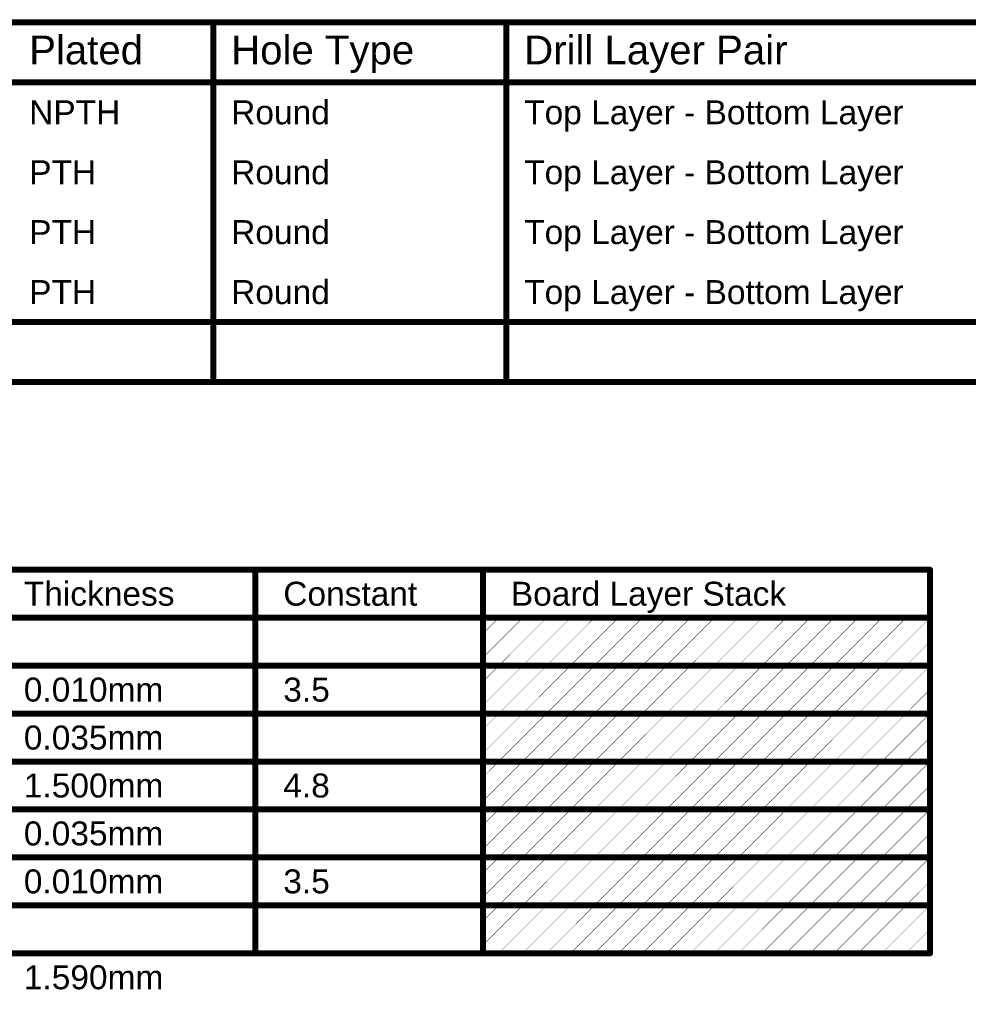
# Model space of a CAD drawing. Header units: inches. Extents: x -1 to 214, y -2 to 213.
# Drawn here: x 5.943 to 8.321, y -1.118 to 1.31 of the extents above; entities that cross this region are included whole.
import ezdxf

# ---------------------------------------------------------------- set-up
doc = ezdxf.new("R2010")
doc.units = ezdxf.units.IN
doc.header["$MEASUREMENT"] = 0
doc.layers.add('Drill Drawing', color=1, linetype='Continuous')
doc.layers.add('Fabrication', color=76, linetype='Continuous')
doc.styles.add('Arial', font='', dxfattribs={"height": 0.2})
doc.styles.get('Arial').set_extended_font_data('Arial')

msp = doc.modelspace()

# ---------------------------------------------------------------- linework, layer by layer
at = {"layer": 'Drill Drawing'}
for points in [[(3.6925, 1.3025, 0.015, 0.015, 0), (10.6926, 1.3025, 0.015, 0.015, 0)], [(6.4288, 0.4025, 0.015, 0.015, 0), (6.4288, 1.3025, 0.015, 0.015, 0)], [(7.1626, 0.4025, 0.015, 0.015, 0), (7.1626, 1.3025, 0.015, 0.015, 0)], [(3.6925, 1.1525, 0.015, 0.015, 0), (10.6926, 1.1525, 0.015, 0.015, 0)], [(3.6925, 0.5525, 0.015, 0.015, 0), (10.6926, 0.5525, 0.015, 0.015, 0)], [(3.6925, 0.4025, 0.015, 0.015, 0), (10.6926, 0.4025, 0.015, 0.015, 0)]]:
    msp.add_lwpolyline(points, format="xyseb", dxfattribs=at)
for points in [[(6.425, 1.3025, 0.0075, 0.0075, 1), (6.4325, 1.3025, 0.0075, 0.0075, 1)], [(7.1588, 1.3025, 0.0075, 0.0075, 1), (7.1663, 1.3025, 0.0075, 0.0075, 1)], [(6.425, 0.4025, 0.0075, 0.0075, 1), (6.4325, 0.4025, 0.0075, 0.0075, 1)], [(7.1588, 0.4025, 0.0075, 0.0075, 1), (7.1663, 0.4025, 0.0075, 0.0075, 1)]]:
    msp.add_lwpolyline(points, format="xyseb", close=True, dxfattribs=at)
at = {"layer": 'Fabrication'}
for points in [[(3.6851, -0.0675, 0.015, 0.015, 0), (8.2239, -0.0675, 0.015, 0.015, 0)], [(6.5343, -1.0275, 0.015, 0.015, 0), (6.5343, -0.0675, 0.015, 0.015, 0)], [(7.1042, -1.0275, 0.015, 0.015, 0), (7.1042, -0.0675, 0.015, 0.015, 0)], [(8.2239, -1.0275, 0.015, 0.015, 0), (8.2239, -0.0675, 0.015, 0.015, 0)], [(3.6851, -0.1875, 0.015, 0.015, 0), (8.2239, -0.1875, 0.015, 0.015, 0)], [(7.1042, -0.2272, 0.001, 0.001, 0), (7.1439, -0.1875, 0.001, 0.001, 0)], [(7.1042, -0.2872, 0.001, 0.001, 0), (7.2039, -0.1875, 0.001, 0.001, 0)], [(7.1439, -0.3075, 0.001, 0.001, 0), (7.2639, -0.1875, 0.001, 0.001, 0)], [(7.2039, -0.3075, 0.001, 0.001, 0), (7.3239, -0.1875, 0.001, 0.001, 0)], [(7.2639, -0.3075, 0.001, 0.001, 0), (7.3839, -0.1875, 0.001, 0.001, 0)], [(7.3239, -0.3075, 0.001, 0.001, 0), (7.4439, -0.1875, 0.001, 0.001, 0)], [(7.3839, -0.3075, 0.001, 0.001, 0), (7.5039, -0.1875, 0.001, 0.001, 0)], [(7.4439, -0.3075, 0.001, 0.001, 0), (7.5639, -0.1875, 0.001, 0.001, 0)], [(7.5039, -0.3075, 0.001, 0.001, 0), (7.6239, -0.1875, 0.001, 0.001, 0)], [(7.5639, -0.3075, 0.001, 0.001, 0), (7.6839, -0.1875, 0.001, 0.001, 0)], [(7.6239, -0.3075, 0.001, 0.001, 0), (7.7439, -0.1875, 0.001, 0.001, 0)], [(7.6839, -0.3075, 0.001, 0.001, 0), (7.8039, -0.1875, 0.001, 0.001, 0)], [(7.7439, -0.3075, 0.001, 0.001, 0), (7.8639, -0.1875, 0.001, 0.001, 0)], [(7.8039, -0.3075, 0.001, 0.001, 0), (7.9239, -0.1875, 0.001, 0.001, 0)], [(7.8639, -0.3075, 0.001, 0.001, 0), (7.9839, -0.1875, 0.001, 0.001, 0)], [(7.9239, -0.3075, 0.001, 0.001, 0), (8.0439, -0.1875, 0.001, 0.001, 0)], [(7.9839, -0.3075, 0.001, 0.001, 0), (8.1039, -0.1875, 0.001, 0.001, 0)], [(8.0439, -0.3075, 0.001, 0.001, 0), (8.1639, -0.1875, 0.001, 0.001, 0)], [(8.1039, -0.3075, 0.001, 0.001, 0), (8.2239, -0.1875, 0.001, 0.001, 0)], [(8.1639, -0.3075, 0.001, 0.001, 0), (8.2239, -0.2475, 0.001, 0.001, 0)], [(5.8845, -0.3075, 0.015, 0.015, 0), (6.5343, -0.3075, 0.015, 0.015, 0)], [(6.5343, -0.3075, 0.015, 0.015, 0), (7.1042, -0.3075, 0.015, 0.015, 0)], [(7.1042, -0.3075, 0.015, 0.015, 0), (8.2239, -0.3075, 0.015, 0.015, 0)], [(7.1042, -0.3472, 0.001, 0.001, 0), (7.1439, -0.3075, 0.001, 0.001, 0)], [(7.1042, -0.4072, 0.001, 0.001, 0), (7.2039, -0.3075, 0.001, 0.001, 0)], [(7.1439, -0.4275, 0.001, 0.001, 0), (7.2639, -0.3075, 0.001, 0.001, 0)], [(7.2039, -0.4275, 0.001, 0.001, 0), (7.3239, -0.3075, 0.001, 0.001, 0)], [(7.2639, -0.4275, 0.001, 0.001, 0), (7.3839, -0.3075, 0.001, 0.001, 0)], [(7.3239, -0.4275, 0.001, 0.001, 0), (7.4439, -0.3075, 0.001, 0.001, 0)], [(7.3839, -0.4275, 0.001, 0.001, 0), (7.5039, -0.3075, 0.001, 0.001, 0)], [(7.4439, -0.4275, 0.001, 0.001, 0), (7.5639, -0.3075, 0.001, 0.001, 0)], [(7.5039, -0.4275, 0.001, 0.001, 0), (7.6239, -0.3075, 0.001, 0.001, 0)], [(7.5639, -0.4275, 0.001, 0.001, 0), (7.6839, -0.3075, 0.001, 0.001, 0)], [(7.6239, -0.4275, 0.001, 0.001, 0), (7.7439, -0.3075, 0.001, 0.001, 0)], [(7.6839, -0.4275, 0.001, 0.001, 0), (7.8039, -0.3075, 0.001, 0.001, 0)], [(7.7439, -0.4275, 0.001, 0.001, 0), (7.8639, -0.3075, 0.001, 0.001, 0)], [(7.8039, -0.4275, 0.001, 0.001, 0), (7.9239, -0.3075, 0.001, 0.001, 0)], [(7.8639, -0.4275, 0.001, 0.001, 0), (7.9839, -0.3075, 0.001, 0.001, 0)], [(7.9239, -0.4275, 0.001, 0.001, 0), (8.0439, -0.3075, 0.001, 0.001, 0)], [(7.9839, -0.4275, 0.001, 0.001, 0), (8.1039, -0.3075, 0.001, 0.001, 0)], [(8.0439, -0.4275, 0.001, 0.001, 0), (8.1639, -0.3075, 0.001, 0.001, 0)], [(8.1039, -0.4275, 0.001, 0.001, 0), (8.2239, -0.3075, 0.001, 0.001, 0)], [(8.1639, -0.4275, 0.001, 0.001, 0), (8.2239, -0.3675, 0.001, 0.001, 0)], [(5.8845, -0.4275, 0.015, 0.015, 0), (6.5343, -0.4275, 0.015, 0.015, 0)], [(6.5343, -0.4275, 0.015, 0.015, 0), (7.1042, -0.4275, 0.015, 0.015, 0)], [(7.1042, -0.4275, 0.015, 0.015, 0), (8.2239, -0.4275, 0.015, 0.015, 0)], [(7.1042, -0.4672, 0.001, 0.001, 0), (7.1439, -0.4275, 0.001, 0.001, 0)], [(7.1042, -0.5272, 0.001, 0.001, 0), (7.2039, -0.4275, 0.001, 0.001, 0)], [(7.1439, -0.5475, 0.001, 0.001, 0), (7.2639, -0.4275, 0.001, 0.001, 0)], [(7.2039, -0.5475, 0.001, 0.001, 0), (7.3239, -0.4275, 0.001, 0.001, 0)], [(7.2639, -0.5475, 0.001, 0.001, 0), (7.3839, -0.4275, 0.001, 0.001, 0)], [(7.3239, -0.5475, 0.001, 0.001, 0), (7.4439, -0.4275, 0.001, 0.001, 0)], [(7.3839, -0.5475, 0.001, 0.001, 0), (7.5039, -0.4275, 0.001, 0.001, 0)], [(7.4439, -0.5475, 0.001, 0.001, 0), (7.5639, -0.4275, 0.001, 0.001, 0)], [(7.5039, -0.5475, 0.001, 0.001, 0), (7.6239, -0.4275, 0.001, 0.001, 0)], [(7.5639, -0.5475, 0.001, 0.001, 0), (7.6839, -0.4275, 0.001, 0.001, 0)], [(7.6239, -0.5475, 0.001, 0.001, 0), (7.7439, -0.4275, 0.001, 0.001, 0)], [(7.6839, -0.5475, 0.001, 0.001, 0), (7.8039, -0.4275, 0.001, 0.001, 0)], [(7.7439, -0.5475, 0.001, 0.001, 0), (7.8639, -0.4275, 0.001, 0.001, 0)], [(7.8039, -0.5475, 0.001, 0.001, 0), (7.9239, -0.4275, 0.001, 0.001, 0)], [(7.8639, -0.5475, 0.001, 0.001, 0), (7.9839, -0.4275, 0.001, 0.001, 0)], [(7.9239, -0.5475, 0.001, 0.001, 0), (8.0439, -0.4275, 0.001, 0.001, 0)], [(7.9839, -0.5475, 0.001, 0.001, 0), (8.1039, -0.4275, 0.001, 0.001, 0)], [(8.0439, -0.5475, 0.001, 0.001, 0), (8.1639, -0.4275, 0.001, 0.001, 0)], [(8.1039, -0.5475, 0.001, 0.001, 0), (8.2239, -0.4275, 0.001, 0.001, 0)], [(8.1639, -0.5475, 0.001, 0.001, 0), (8.2239, -0.4875, 0.001, 0.001, 0)], [(5.8845, -0.5475, 0.015, 0.015, 0), (6.5343, -0.5475, 0.015, 0.015, 0)], [(6.5343, -0.5475, 0.015, 0.015, 0), (7.1042, -0.5475, 0.015, 0.015, 0)], [(7.1042, -0.5475, 0.015, 0.015, 0), (8.2239, -0.5475, 0.015, 0.015, 0)], [(7.1042, -0.5872, 0.001, 0.001, 0), (7.1439, -0.5475, 0.001, 0.001, 0)], [(7.1042, -0.6472, 0.001, 0.001, 0), (7.2039, -0.5475, 0.001, 0.001, 0)], [(7.1439, -0.6675, 0.001, 0.001, 0), (7.2639, -0.5475, 0.001, 0.001, 0)], [(7.2039, -0.6675, 0.001, 0.001, 0), (7.3239, -0.5475, 0.001, 0.001, 0)], [(7.2639, -0.6675, 0.001, 0.001, 0), (7.3839, -0.5475, 0.001, 0.001, 0)], [(7.3239, -0.6675, 0.001, 0.001, 0), (7.4439, -0.5475, 0.001, 0.001, 0)], [(7.3839, -0.6675, 0.001, 0.001, 0), (7.5039, -0.5475, 0.001, 0.001, 0)], [(7.4439, -0.6675, 0.001, 0.001, 0), (7.5639, -0.5475, 0.001, 0.001, 0)], [(7.5039, -0.6675, 0.001, 0.001, 0), (7.6239, -0.5475, 0.001, 0.001, 0)], [(7.5639, -0.6675, 0.001, 0.001, 0), (7.6839, -0.5475, 0.001, 0.001, 0)], [(7.6239, -0.6675, 0.001, 0.001, 0), (7.7439, -0.5475, 0.001, 0.001, 0)], [(7.6839, -0.6675, 0.001, 0.001, 0), (7.8039, -0.5475, 0.001, 0.001, 0)], [(7.7439, -0.6675, 0.001, 0.001, 0), (7.8639, -0.5475, 0.001, 0.001, 0)], [(7.8039, -0.6675, 0.001, 0.001, 0), (7.9239, -0.5475, 0.001, 0.001, 0)], [(7.8639, -0.6675, 0.001, 0.001, 0), (7.9839, -0.5475, 0.001, 0.001, 0)], [(7.9239, -0.6675, 0.001, 0.001, 0), (8.0439, -0.5475, 0.001, 0.001, 0)], [(7.9839, -0.6675, 0.001, 0.001, 0), (8.1039, -0.5475, 0.001, 0.001, 0)], [(8.0439, -0.6675, 0.001, 0.001, 0), (8.1639, -0.5475, 0.001, 0.001, 0)], [(8.1039, -0.6675, 0.001, 0.001, 0), (8.2239, -0.5475, 0.001, 0.001, 0)], [(8.1639, -0.6675, 0.001, 0.001, 0), (8.2239, -0.6075, 0.001, 0.001, 0)], [(5.8845, -0.6675, 0.015, 0.015, 0), (6.5343, -0.6675, 0.015, 0.015, 0)], [(6.5343, -0.6675, 0.015, 0.015, 0), (7.1042, -0.6675, 0.015, 0.015, 0)], [(7.1042, -0.6675, 0.015, 0.015, 0), (8.2239, -0.6675, 0.015, 0.015, 0)], [(7.1042, -0.7072, 0.001, 0.001, 0), (7.1439, -0.6675, 0.001, 0.001, 0)], [(7.1042, -0.7672, 0.001, 0.001, 0), (7.2039, -0.6675, 0.001, 0.001, 0)], [(7.1439, -0.7875, 0.001, 0.001, 0), (7.2639, -0.6675, 0.001, 0.001, 0)], [(7.2039, -0.7875, 0.001, 0.001, 0), (7.3239, -0.6675, 0.001, 0.001, 0)], [(7.2639, -0.7875, 0.001, 0.001, 0), (7.3839, -0.6675, 0.001, 0.001, 0)], [(7.3239, -0.7875, 0.001, 0.001, 0), (7.4439, -0.6675, 0.001, 0.001, 0)], [(7.3839, -0.7875, 0.001, 0.001, 0), (7.5039, -0.6675, 0.001, 0.001, 0)], [(7.4439, -0.7875, 0.001, 0.001, 0), (7.5639, -0.6675, 0.001, 0.001, 0)], [(7.5039, -0.7875, 0.001, 0.001, 0), (7.6239, -0.6675, 0.001, 0.001, 0)], [(7.5639, -0.7875, 0.001, 0.001, 0), (7.6839, -0.6675, 0.001, 0.001, 0)], [(7.6239, -0.7875, 0.001, 0.001, 0), (7.7439, -0.6675, 0.001, 0.001, 0)], [(7.6839, -0.7875, 0.001, 0.001, 0), (7.8039, -0.6675, 0.001, 0.001, 0)], [(7.7439, -0.7875, 0.001, 0.001, 0), (7.8639, -0.6675, 0.001, 0.001, 0)], [(7.8039, -0.7875, 0.001, 0.001, 0), (7.9239, -0.6675, 0.001, 0.001, 0)], [(7.8639, -0.7875, 0.001, 0.001, 0), (7.9839, -0.6675, 0.001, 0.001, 0)], [(7.9239, -0.7875, 0.001, 0.001, 0), (8.0439, -0.6675, 0.001, 0.001, 0)], [(7.9839, -0.7875, 0.001, 0.001, 0), (8.1039, -0.6675, 0.001, 0.001, 0)], [(8.0439, -0.7875, 0.001, 0.001, 0), (8.1639, -0.6675, 0.001, 0.001, 0)], [(8.1039, -0.7875, 0.001, 0.001, 0), (8.2239, -0.6675, 0.001, 0.001, 0)], [(8.1639, -0.7875, 0.001, 0.001, 0), (8.2239, -0.7275, 0.001, 0.001, 0)], [(5.8845, -0.7875, 0.015, 0.015, 0), (6.5343, -0.7875, 0.015, 0.015, 0)], [(6.5343, -0.7875, 0.015, 0.015, 0), (7.1042, -0.7875, 0.015, 0.015, 0)], [(7.1042, -0.7875, 0.015, 0.015, 0), (8.2239, -0.7875, 0.015, 0.015, 0)], [(7.1042, -0.8272, 0.001, 0.001, 0), (7.1439, -0.7875, 0.001, 0.001, 0)], [(7.1042, -0.8872, 0.001, 0.001, 0), (7.2039, -0.7875, 0.001, 0.001, 0)], [(7.1439, -0.9075, 0.001, 0.001, 0), (7.2639, -0.7875, 0.001, 0.001, 0)], [(7.2039, -0.9075, 0.001, 0.001, 0), (7.3239, -0.7875, 0.001, 0.001, 0)], [(7.2639, -0.9075, 0.001, 0.001, 0), (7.3839, -0.7875, 0.001, 0.001, 0)], [(7.3239, -0.9075, 0.001, 0.001, 0), (7.4439, -0.7875, 0.001, 0.001, 0)], [(7.3839, -0.9075, 0.001, 0.001, 0), (7.5039, -0.7875, 0.001, 0.001, 0)], [(7.4439, -0.9075, 0.001, 0.001, 0), (7.5639, -0.7875, 0.001, 0.001, 0)], [(7.5039, -0.9075, 0.001, 0.001, 0), (7.6239, -0.7875, 0.001, 0.001, 0)], [(7.5639, -0.9075, 0.001, 0.001, 0), (7.6839, -0.7875, 0.001, 0.001, 0)], [(7.6239, -0.9075, 0.001, 0.001, 0), (7.7439, -0.7875, 0.001, 0.001, 0)], [(7.6839, -0.9075, 0.001, 0.001, 0), (7.8039, -0.7875, 0.001, 0.001, 0)], [(7.7439, -0.9075, 0.001, 0.001, 0), (7.8639, -0.7875, 0.001, 0.001, 0)], [(7.8039, -0.9075, 0.001, 0.001, 0), (7.9239, -0.7875, 0.001, 0.001, 0)], [(7.8639, -0.9075, 0.001, 0.001, 0), (7.9839, -0.7875, 0.001, 0.001, 0)], [(7.9239, -0.9075, 0.001, 0.001, 0), (8.0439, -0.7875, 0.001, 0.001, 0)], [(7.9839, -0.9075, 0.001, 0.001, 0), (8.1039, -0.7875, 0.001, 0.001, 0)], [(8.0439, -0.9075, 0.001, 0.001, 0), (8.1639, -0.7875, 0.001, 0.001, 0)], [(8.1039, -0.9075, 0.001, 0.001, 0), (8.2239, -0.7875, 0.001, 0.001, 0)], [(8.1639, -0.9075, 0.001, 0.001, 0), (8.2239, -0.8475, 0.001, 0.001, 0)], [(5.8845, -0.9075, 0.015, 0.015, 0), (6.5343, -0.9075, 0.015, 0.015, 0)], [(6.5343, -0.9075, 0.015, 0.015, 0), (7.1042, -0.9075, 0.015, 0.015, 0)], [(7.1042, -0.9075, 0.015, 0.015, 0), (8.2239, -0.9075, 0.015, 0.015, 0)], [(7.1042, -0.9472, 0.001, 0.001, 0), (7.1439, -0.9075, 0.001, 0.001, 0)], [(7.1042, -1.0072, 0.001, 0.001, 0), (7.2039, -0.9075, 0.001, 0.001, 0)], [(7.1439, -1.0275, 0.001, 0.001, 0), (7.2639, -0.9075, 0.001, 0.001, 0)], [(7.2039, -1.0275, 0.001, 0.001, 0), (7.3239, -0.9075, 0.001, 0.001, 0)], [(7.2639, -1.0275, 0.001, 0.001, 0), (7.3839, -0.9075, 0.001, 0.001, 0)], [(7.3239, -1.0275, 0.001, 0.001, 0), (7.4439, -0.9075, 0.001, 0.001, 0)], [(7.3839, -1.0275, 0.001, 0.001, 0), (7.5039, -0.9075, 0.001, 0.001, 0)], [(7.4439, -1.0275, 0.001, 0.001, 0), (7.5639, -0.9075, 0.001, 0.001, 0)], [(7.5039, -1.0275, 0.001, 0.001, 0), (7.6239, -0.9075, 0.001, 0.001, 0)], [(7.5639, -1.0275, 0.001, 0.001, 0), (7.6839, -0.9075, 0.001, 0.001, 0)], [(7.6239, -1.0275, 0.001, 0.001, 0), (7.7439, -0.9075, 0.001, 0.001, 0)], [(7.6839, -1.0275, 0.001, 0.001, 0), (7.8039, -0.9075, 0.001, 0.001, 0)], [(7.7439, -1.0275, 0.001, 0.001, 0), (7.8639, -0.9075, 0.001, 0.001, 0)], [(7.8039, -1.0275, 0.001, 0.001, 0), (7.9239, -0.9075, 0.001, 0.001, 0)], [(7.8639, -1.0275, 0.001, 0.001, 0), (7.9839, -0.9075, 0.001, 0.001, 0)], [(7.9239, -1.0275, 0.001, 0.001, 0), (8.0439, -0.9075, 0.001, 0.001, 0)], [(7.9839, -1.0275, 0.001, 0.001, 0), (8.1039, -0.9075, 0.001, 0.001, 0)], [(8.0439, -1.0275, 0.001, 0.001, 0), (8.1639, -0.9075, 0.001, 0.001, 0)], [(8.1039, -1.0275, 0.001, 0.001, 0), (8.2239, -0.9075, 0.001, 0.001, 0)], [(8.1639, -1.0275, 0.001, 0.001, 0), (8.2239, -0.9675, 0.001, 0.001, 0)], [(5.8845, -1.0275, 0.015, 0.015, 0), (6.5343, -1.0275, 0.015, 0.015, 0)], [(6.5343, -1.0275, 0.015, 0.015, 0), (7.1042, -1.0275, 0.015, 0.015, 0)], [(7.1042, -1.0275, 0.015, 0.015, 0), (8.2239, -1.0275, 0.015, 0.015, 0)]]:
    msp.add_lwpolyline(points, format="xyseb", dxfattribs=at)
for points in [[(6.5306, -0.0675, 0.0075, 0.0075, 1), (6.5381, -0.0675, 0.0075, 0.0075, 1)], [(7.1005, -0.0675, 0.0075, 0.0075, 1), (7.108, -0.0675, 0.0075, 0.0075, 1)], [(8.2201, -0.0675, 0.0075, 0.0075, 1), (8.2276, -0.0675, 0.0075, 0.0075, 1)], [(8.2201, -0.0675, 0.0075, 0.0075, 1), (8.2276, -0.0675, 0.0075, 0.0075, 1)], [(7.1436, -0.1875, 0.0005, 0.0005, 1), (7.1441, -0.1875, 0.0005, 0.0005, 1)], [(7.2036, -0.1875, 0.0005, 0.0005, 1), (7.2041, -0.1875, 0.0005, 0.0005, 1)], [(7.2636, -0.1875, 0.0005, 0.0005, 1), (7.2641, -0.1875, 0.0005, 0.0005, 1)], [(7.3236, -0.1875, 0.0005, 0.0005, 1), (7.3241, -0.1875, 0.0005, 0.0005, 1)], [(7.3836, -0.1875, 0.0005, 0.0005, 1), (7.3841, -0.1875, 0.0005, 0.0005, 1)], [(7.4436, -0.1875, 0.0005, 0.0005, 1), (7.4441, -0.1875, 0.0005, 0.0005, 1)], [(7.5036, -0.1875, 0.0005, 0.0005, 1), (7.5041, -0.1875, 0.0005, 0.0005, 1)], [(7.5636, -0.1875, 0.0005, 0.0005, 1), (7.5641, -0.1875, 0.0005, 0.0005, 1)], [(7.6236, -0.1875, 0.0005, 0.0005, 1), (7.6241, -0.1875, 0.0005, 0.0005, 1)], [(7.6836, -0.1875, 0.0005, 0.0005, 1), (7.6841, -0.1875, 0.0005, 0.0005, 1)], [(7.7436, -0.1875, 0.0005, 0.0005, 1), (7.7441, -0.1875, 0.0005, 0.0005, 1)], [(7.8036, -0.1875, 0.0005, 0.0005, 1), (7.8041, -0.1875, 0.0005, 0.0005, 1)], [(7.8636, -0.1875, 0.0005, 0.0005, 1), (7.8641, -0.1875, 0.0005, 0.0005, 1)], [(7.9236, -0.1875, 0.0005, 0.0005, 1), (7.9241, -0.1875, 0.0005, 0.0005, 1)], [(7.9836, -0.1875, 0.0005, 0.0005, 1), (7.9841, -0.1875, 0.0005, 0.0005, 1)], [(8.0436, -0.1875, 0.0005, 0.0005, 1), (8.0441, -0.1875, 0.0005, 0.0005, 1)], [(8.1036, -0.1875, 0.0005, 0.0005, 1), (8.1041, -0.1875, 0.0005, 0.0005, 1)], [(8.1636, -0.1875, 0.0005, 0.0005, 1), (8.1641, -0.1875, 0.0005, 0.0005, 1)], [(8.2201, -0.1875, 0.0075, 0.0075, 1), (8.2276, -0.1875, 0.0075, 0.0075, 1)], [(8.2236, -0.1875, 0.0005, 0.0005, 1), (8.2241, -0.1875, 0.0005, 0.0005, 1)], [(7.104, -0.2272, 0.0005, 0.0005, 1), (7.1045, -0.2272, 0.0005, 0.0005, 1)], [(8.2236, -0.2475, 0.0005, 0.0005, 1), (8.2241, -0.2475, 0.0005, 0.0005, 1)], [(7.104, -0.2872, 0.0005, 0.0005, 1), (7.1045, -0.2872, 0.0005, 0.0005, 1)], [(6.5306, -0.3075, 0.0075, 0.0075, 1), (6.5381, -0.3075, 0.0075, 0.0075, 1)], [(6.5306, -0.3075, 0.0075, 0.0075, 1), (6.5381, -0.3075, 0.0075, 0.0075, 1)], [(7.1005, -0.3075, 0.0075, 0.0075, 1), (7.108, -0.3075, 0.0075, 0.0075, 1)], [(7.1005, -0.3075, 0.0075, 0.0075, 1), (7.108, -0.3075, 0.0075, 0.0075, 1)], [(7.1436, -0.3075, 0.0005, 0.0005, 1), (7.1441, -0.3075, 0.0005, 0.0005, 1)], [(7.1436, -0.3075, 0.0005, 0.0005, 1), (7.1441, -0.3075, 0.0005, 0.0005, 1)], [(7.2036, -0.3075, 0.0005, 0.0005, 1), (7.2041, -0.3075, 0.0005, 0.0005, 1)], [(7.2036, -0.3075, 0.0005, 0.0005, 1), (7.2041, -0.3075, 0.0005, 0.0005, 1)], [(7.2636, -0.3075, 0.0005, 0.0005, 1), (7.2641, -0.3075, 0.0005, 0.0005, 1)], [(7.2636, -0.3075, 0.0005, 0.0005, 1), (7.2641, -0.3075, 0.0005, 0.0005, 1)], [(7.3236, -0.3075, 0.0005, 0.0005, 1), (7.3241, -0.3075, 0.0005, 0.0005, 1)], [(7.3236, -0.3075, 0.0005, 0.0005, 1), (7.3241, -0.3075, 0.0005, 0.0005, 1)], [(7.3836, -0.3075, 0.0005, 0.0005, 1), (7.3841, -0.3075, 0.0005, 0.0005, 1)], [(7.3836, -0.3075, 0.0005, 0.0005, 1), (7.3841, -0.3075, 0.0005, 0.0005, 1)], [(7.4436, -0.3075, 0.0005, 0.0005, 1), (7.4441, -0.3075, 0.0005, 0.0005, 1)], [(7.4436, -0.3075, 0.0005, 0.0005, 1), (7.4441, -0.3075, 0.0005, 0.0005, 1)], [(7.5036, -0.3075, 0.0005, 0.0005, 1), (7.5041, -0.3075, 0.0005, 0.0005, 1)], [(7.5036, -0.3075, 0.0005, 0.0005, 1), (7.5041, -0.3075, 0.0005, 0.0005, 1)], [(7.5636, -0.3075, 0.0005, 0.0005, 1), (7.5641, -0.3075, 0.0005, 0.0005, 1)], [(7.5636, -0.3075, 0.0005, 0.0005, 1), (7.5641, -0.3075, 0.0005, 0.0005, 1)], [(7.6236, -0.3075, 0.0005, 0.0005, 1), (7.6241, -0.3075, 0.0005, 0.0005, 1)], [(7.6236, -0.3075, 0.0005, 0.0005, 1), (7.6241, -0.3075, 0.0005, 0.0005, 1)], [(7.6836, -0.3075, 0.0005, 0.0005, 1), (7.6841, -0.3075, 0.0005, 0.0005, 1)], [(7.6836, -0.3075, 0.0005, 0.0005, 1), (7.6841, -0.3075, 0.0005, 0.0005, 1)], [(7.7436, -0.3075, 0.0005, 0.0005, 1), (7.7441, -0.3075, 0.0005, 0.0005, 1)], [(7.7436, -0.3075, 0.0005, 0.0005, 1), (7.7441, -0.3075, 0.0005, 0.0005, 1)], [(7.8036, -0.3075, 0.0005, 0.0005, 1), (7.8041, -0.3075, 0.0005, 0.0005, 1)], [(7.8036, -0.3075, 0.0005, 0.0005, 1), (7.8041, -0.3075, 0.0005, 0.0005, 1)], [(7.8636, -0.3075, 0.0005, 0.0005, 1), (7.8641, -0.3075, 0.0005, 0.0005, 1)], [(7.8636, -0.3075, 0.0005, 0.0005, 1), (7.8641, -0.3075, 0.0005, 0.0005, 1)], [(7.9236, -0.3075, 0.0005, 0.0005, 1), (7.9241, -0.3075, 0.0005, 0.0005, 1)], [(7.9236, -0.3075, 0.0005, 0.0005, 1), (7.9241, -0.3075, 0.0005, 0.0005, 1)], [(7.9836, -0.3075, 0.0005, 0.0005, 1), (7.9841, -0.3075, 0.0005, 0.0005, 1)], [(7.9836, -0.3075, 0.0005, 0.0005, 1), (7.9841, -0.3075, 0.0005, 0.0005, 1)], [(8.0436, -0.3075, 0.0005, 0.0005, 1), (8.0441, -0.3075, 0.0005, 0.0005, 1)], [(8.0436, -0.3075, 0.0005, 0.0005, 1), (8.0441, -0.3075, 0.0005, 0.0005, 1)], [(8.1036, -0.3075, 0.0005, 0.0005, 1), (8.1041, -0.3075, 0.0005, 0.0005, 1)], [(8.1036, -0.3075, 0.0005, 0.0005, 1), (8.1041, -0.3075, 0.0005, 0.0005, 1)], [(8.1636, -0.3075, 0.0005, 0.0005, 1), (8.1641, -0.3075, 0.0005, 0.0005, 1)], [(8.1636, -0.3075, 0.0005, 0.0005, 1), (8.1641, -0.3075, 0.0005, 0.0005, 1)], [(8.2201, -0.3075, 0.0075, 0.0075, 1), (8.2276, -0.3075, 0.0075, 0.0075, 1)], [(8.2236, -0.3075, 0.0005, 0.0005, 1), (8.2241, -0.3075, 0.0005, 0.0005, 1)], [(7.104, -0.3472, 0.0005, 0.0005, 1), (7.1045, -0.3472, 0.0005, 0.0005, 1)], [(8.2236, -0.3675, 0.0005, 0.0005, 1), (8.2241, -0.3675, 0.0005, 0.0005, 1)], [(7.104, -0.4072, 0.0005, 0.0005, 1), (7.1045, -0.4072, 0.0005, 0.0005, 1)], [(6.5306, -0.4275, 0.0075, 0.0075, 1), (6.5381, -0.4275, 0.0075, 0.0075, 1)], [(6.5306, -0.4275, 0.0075, 0.0075, 1), (6.5381, -0.4275, 0.0075, 0.0075, 1)], [(7.1005, -0.4275, 0.0075, 0.0075, 1), (7.108, -0.4275, 0.0075, 0.0075, 1)], [(7.1005, -0.4275, 0.0075, 0.0075, 1), (7.108, -0.4275, 0.0075, 0.0075, 1)], [(7.1436, -0.4275, 0.0005, 0.0005, 1), (7.1441, -0.4275, 0.0005, 0.0005, 1)], [(7.1436, -0.4275, 0.0005, 0.0005, 1), (7.1441, -0.4275, 0.0005, 0.0005, 1)], [(7.2036, -0.4275, 0.0005, 0.0005, 1), (7.2041, -0.4275, 0.0005, 0.0005, 1)], [(7.2036, -0.4275, 0.0005, 0.0005, 1), (7.2041, -0.4275, 0.0005, 0.0005, 1)], [(7.2636, -0.4275, 0.0005, 0.0005, 1), (7.2641, -0.4275, 0.0005, 0.0005, 1)], [(7.2636, -0.4275, 0.0005, 0.0005, 1), (7.2641, -0.4275, 0.0005, 0.0005, 1)], [(7.3236, -0.4275, 0.0005, 0.0005, 1), (7.3241, -0.4275, 0.0005, 0.0005, 1)], [(7.3236, -0.4275, 0.0005, 0.0005, 1), (7.3241, -0.4275, 0.0005, 0.0005, 1)], [(7.3836, -0.4275, 0.0005, 0.0005, 1), (7.3841, -0.4275, 0.0005, 0.0005, 1)], [(7.3836, -0.4275, 0.0005, 0.0005, 1), (7.3841, -0.4275, 0.0005, 0.0005, 1)], [(7.4436, -0.4275, 0.0005, 0.0005, 1), (7.4441, -0.4275, 0.0005, 0.0005, 1)], [(7.4436, -0.4275, 0.0005, 0.0005, 1), (7.4441, -0.4275, 0.0005, 0.0005, 1)], [(7.5036, -0.4275, 0.0005, 0.0005, 1), (7.5041, -0.4275, 0.0005, 0.0005, 1)], [(7.5036, -0.4275, 0.0005, 0.0005, 1), (7.5041, -0.4275, 0.0005, 0.0005, 1)], [(7.5636, -0.4275, 0.0005, 0.0005, 1), (7.5641, -0.4275, 0.0005, 0.0005, 1)], [(7.5636, -0.4275, 0.0005, 0.0005, 1), (7.5641, -0.4275, 0.0005, 0.0005, 1)], [(7.6236, -0.4275, 0.0005, 0.0005, 1), (7.6241, -0.4275, 0.0005, 0.0005, 1)], [(7.6236, -0.4275, 0.0005, 0.0005, 1), (7.6241, -0.4275, 0.0005, 0.0005, 1)], [(7.6836, -0.4275, 0.0005, 0.0005, 1), (7.6841, -0.4275, 0.0005, 0.0005, 1)], [(7.6836, -0.4275, 0.0005, 0.0005, 1), (7.6841, -0.4275, 0.0005, 0.0005, 1)], [(7.7436, -0.4275, 0.0005, 0.0005, 1), (7.7441, -0.4275, 0.0005, 0.0005, 1)], [(7.7436, -0.4275, 0.0005, 0.0005, 1), (7.7441, -0.4275, 0.0005, 0.0005, 1)], [(7.8036, -0.4275, 0.0005, 0.0005, 1), (7.8041, -0.4275, 0.0005, 0.0005, 1)], [(7.8036, -0.4275, 0.0005, 0.0005, 1), (7.8041, -0.4275, 0.0005, 0.0005, 1)], [(7.8636, -0.4275, 0.0005, 0.0005, 1), (7.8641, -0.4275, 0.0005, 0.0005, 1)], [(7.8636, -0.4275, 0.0005, 0.0005, 1), (7.8641, -0.4275, 0.0005, 0.0005, 1)], [(7.9236, -0.4275, 0.0005, 0.0005, 1), (7.9241, -0.4275, 0.0005, 0.0005, 1)], [(7.9236, -0.4275, 0.0005, 0.0005, 1), (7.9241, -0.4275, 0.0005, 0.0005, 1)], [(7.9836, -0.4275, 0.0005, 0.0005, 1), (7.9841, -0.4275, 0.0005, 0.0005, 1)], [(7.9836, -0.4275, 0.0005, 0.0005, 1), (7.9841, -0.4275, 0.0005, 0.0005, 1)], [(8.0436, -0.4275, 0.0005, 0.0005, 1), (8.0441, -0.4275, 0.0005, 0.0005, 1)], [(8.0436, -0.4275, 0.0005, 0.0005, 1), (8.0441, -0.4275, 0.0005, 0.0005, 1)], [(8.1036, -0.4275, 0.0005, 0.0005, 1), (8.1041, -0.4275, 0.0005, 0.0005, 1)], [(8.1036, -0.4275, 0.0005, 0.0005, 1), (8.1041, -0.4275, 0.0005, 0.0005, 1)], [(8.1636, -0.4275, 0.0005, 0.0005, 1), (8.1641, -0.4275, 0.0005, 0.0005, 1)], [(8.1636, -0.4275, 0.0005, 0.0005, 1), (8.1641, -0.4275, 0.0005, 0.0005, 1)], [(8.2201, -0.4275, 0.0075, 0.0075, 1), (8.2276, -0.4275, 0.0075, 0.0075, 1)], [(8.2236, -0.4275, 0.0005, 0.0005, 1), (8.2241, -0.4275, 0.0005, 0.0005, 1)], [(7.104, -0.4672, 0.0005, 0.0005, 1), (7.1045, -0.4672, 0.0005, 0.0005, 1)], [(8.2236, -0.4875, 0.0005, 0.0005, 1), (8.2241, -0.4875, 0.0005, 0.0005, 1)], [(7.104, -0.5272, 0.0005, 0.0005, 1), (7.1045, -0.5272, 0.0005, 0.0005, 1)], [(6.5306, -0.5475, 0.0075, 0.0075, 1), (6.5381, -0.5475, 0.0075, 0.0075, 1)], [(6.5306, -0.5475, 0.0075, 0.0075, 1), (6.5381, -0.5475, 0.0075, 0.0075, 1)], [(7.1005, -0.5475, 0.0075, 0.0075, 1), (7.108, -0.5475, 0.0075, 0.0075, 1)], [(7.1005, -0.5475, 0.0075, 0.0075, 1), (7.108, -0.5475, 0.0075, 0.0075, 1)], [(7.1436, -0.5475, 0.0005, 0.0005, 1), (7.1441, -0.5475, 0.0005, 0.0005, 1)], [(7.1436, -0.5475, 0.0005, 0.0005, 1), (7.1441, -0.5475, 0.0005, 0.0005, 1)], [(7.2036, -0.5475, 0.0005, 0.0005, 1), (7.2041, -0.5475, 0.0005, 0.0005, 1)], [(7.2036, -0.5475, 0.0005, 0.0005, 1), (7.2041, -0.5475, 0.0005, 0.0005, 1)], [(7.2636, -0.5475, 0.0005, 0.0005, 1), (7.2641, -0.5475, 0.0005, 0.0005, 1)], [(7.2636, -0.5475, 0.0005, 0.0005, 1), (7.2641, -0.5475, 0.0005, 0.0005, 1)], [(7.3236, -0.5475, 0.0005, 0.0005, 1), (7.3241, -0.5475, 0.0005, 0.0005, 1)], [(7.3236, -0.5475, 0.0005, 0.0005, 1), (7.3241, -0.5475, 0.0005, 0.0005, 1)], [(7.3836, -0.5475, 0.0005, 0.0005, 1), (7.3841, -0.5475, 0.0005, 0.0005, 1)], [(7.3836, -0.5475, 0.0005, 0.0005, 1), (7.3841, -0.5475, 0.0005, 0.0005, 1)], [(7.4436, -0.5475, 0.0005, 0.0005, 1), (7.4441, -0.5475, 0.0005, 0.0005, 1)], [(7.4436, -0.5475, 0.0005, 0.0005, 1), (7.4441, -0.5475, 0.0005, 0.0005, 1)], [(7.5036, -0.5475, 0.0005, 0.0005, 1), (7.5041, -0.5475, 0.0005, 0.0005, 1)], [(7.5036, -0.5475, 0.0005, 0.0005, 1), (7.5041, -0.5475, 0.0005, 0.0005, 1)], [(7.5636, -0.5475, 0.0005, 0.0005, 1), (7.5641, -0.5475, 0.0005, 0.0005, 1)], [(7.5636, -0.5475, 0.0005, 0.0005, 1), (7.5641, -0.5475, 0.0005, 0.0005, 1)], [(7.6236, -0.5475, 0.0005, 0.0005, 1), (7.6241, -0.5475, 0.0005, 0.0005, 1)], [(7.6236, -0.5475, 0.0005, 0.0005, 1), (7.6241, -0.5475, 0.0005, 0.0005, 1)], [(7.6836, -0.5475, 0.0005, 0.0005, 1), (7.6841, -0.5475, 0.0005, 0.0005, 1)], [(7.6836, -0.5475, 0.0005, 0.0005, 1), (7.6841, -0.5475, 0.0005, 0.0005, 1)], [(7.7436, -0.5475, 0.0005, 0.0005, 1), (7.7441, -0.5475, 0.0005, 0.0005, 1)], [(7.7436, -0.5475, 0.0005, 0.0005, 1), (7.7441, -0.5475, 0.0005, 0.0005, 1)], [(7.8036, -0.5475, 0.0005, 0.0005, 1), (7.8041, -0.5475, 0.0005, 0.0005, 1)], [(7.8036, -0.5475, 0.0005, 0.0005, 1), (7.8041, -0.5475, 0.0005, 0.0005, 1)], [(7.8636, -0.5475, 0.0005, 0.0005, 1), (7.8641, -0.5475, 0.0005, 0.0005, 1)], [(7.8636, -0.5475, 0.0005, 0.0005, 1), (7.8641, -0.5475, 0.0005, 0.0005, 1)], [(7.9236, -0.5475, 0.0005, 0.0005, 1), (7.9241, -0.5475, 0.0005, 0.0005, 1)], [(7.9236, -0.5475, 0.0005, 0.0005, 1), (7.9241, -0.5475, 0.0005, 0.0005, 1)], [(7.9836, -0.5475, 0.0005, 0.0005, 1), (7.9841, -0.5475, 0.0005, 0.0005, 1)], [(7.9836, -0.5475, 0.0005, 0.0005, 1), (7.9841, -0.5475, 0.0005, 0.0005, 1)], [(8.0436, -0.5475, 0.0005, 0.0005, 1), (8.0441, -0.5475, 0.0005, 0.0005, 1)], [(8.0436, -0.5475, 0.0005, 0.0005, 1), (8.0441, -0.5475, 0.0005, 0.0005, 1)], [(8.1036, -0.5475, 0.0005, 0.0005, 1), (8.1041, -0.5475, 0.0005, 0.0005, 1)], [(8.1036, -0.5475, 0.0005, 0.0005, 1), (8.1041, -0.5475, 0.0005, 0.0005, 1)], [(8.1636, -0.5475, 0.0005, 0.0005, 1), (8.1641, -0.5475, 0.0005, 0.0005, 1)], [(8.1636, -0.5475, 0.0005, 0.0005, 1), (8.1641, -0.5475, 0.0005, 0.0005, 1)], [(8.2201, -0.5475, 0.0075, 0.0075, 1), (8.2276, -0.5475, 0.0075, 0.0075, 1)], [(8.2236, -0.5475, 0.0005, 0.0005, 1), (8.2241, -0.5475, 0.0005, 0.0005, 1)], [(7.104, -0.5872, 0.0005, 0.0005, 1), (7.1045, -0.5872, 0.0005, 0.0005, 1)], [(8.2236, -0.6075, 0.0005, 0.0005, 1), (8.2241, -0.6075, 0.0005, 0.0005, 1)], [(7.104, -0.6472, 0.0005, 0.0005, 1), (7.1045, -0.6472, 0.0005, 0.0005, 1)], [(6.5306, -0.6675, 0.0075, 0.0075, 1), (6.5381, -0.6675, 0.0075, 0.0075, 1)], [(6.5306, -0.6675, 0.0075, 0.0075, 1), (6.5381, -0.6675, 0.0075, 0.0075, 1)], [(7.1005, -0.6675, 0.0075, 0.0075, 1), (7.108, -0.6675, 0.0075, 0.0075, 1)], [(7.1005, -0.6675, 0.0075, 0.0075, 1), (7.108, -0.6675, 0.0075, 0.0075, 1)], [(7.1436, -0.6675, 0.0005, 0.0005, 1), (7.1441, -0.6675, 0.0005, 0.0005, 1)], [(7.1436, -0.6675, 0.0005, 0.0005, 1), (7.1441, -0.6675, 0.0005, 0.0005, 1)], [(7.2036, -0.6675, 0.0005, 0.0005, 1), (7.2041, -0.6675, 0.0005, 0.0005, 1)], [(7.2036, -0.6675, 0.0005, 0.0005, 1), (7.2041, -0.6675, 0.0005, 0.0005, 1)], [(7.2636, -0.6675, 0.0005, 0.0005, 1), (7.2641, -0.6675, 0.0005, 0.0005, 1)], [(7.2636, -0.6675, 0.0005, 0.0005, 1), (7.2641, -0.6675, 0.0005, 0.0005, 1)], [(7.3236, -0.6675, 0.0005, 0.0005, 1), (7.3241, -0.6675, 0.0005, 0.0005, 1)], [(7.3236, -0.6675, 0.0005, 0.0005, 1), (7.3241, -0.6675, 0.0005, 0.0005, 1)], [(7.3836, -0.6675, 0.0005, 0.0005, 1), (7.3841, -0.6675, 0.0005, 0.0005, 1)], [(7.3836, -0.6675, 0.0005, 0.0005, 1), (7.3841, -0.6675, 0.0005, 0.0005, 1)], [(7.4436, -0.6675, 0.0005, 0.0005, 1), (7.4441, -0.6675, 0.0005, 0.0005, 1)], [(7.4436, -0.6675, 0.0005, 0.0005, 1), (7.4441, -0.6675, 0.0005, 0.0005, 1)], [(7.5036, -0.6675, 0.0005, 0.0005, 1), (7.5041, -0.6675, 0.0005, 0.0005, 1)], [(7.5036, -0.6675, 0.0005, 0.0005, 1), (7.5041, -0.6675, 0.0005, 0.0005, 1)], [(7.5636, -0.6675, 0.0005, 0.0005, 1), (7.5641, -0.6675, 0.0005, 0.0005, 1)], [(7.5636, -0.6675, 0.0005, 0.0005, 1), (7.5641, -0.6675, 0.0005, 0.0005, 1)], [(7.6236, -0.6675, 0.0005, 0.0005, 1), (7.6241, -0.6675, 0.0005, 0.0005, 1)], [(7.6236, -0.6675, 0.0005, 0.0005, 1), (7.6241, -0.6675, 0.0005, 0.0005, 1)], [(7.6836, -0.6675, 0.0005, 0.0005, 1), (7.6841, -0.6675, 0.0005, 0.0005, 1)], [(7.6836, -0.6675, 0.0005, 0.0005, 1), (7.6841, -0.6675, 0.0005, 0.0005, 1)], [(7.7436, -0.6675, 0.0005, 0.0005, 1), (7.7441, -0.6675, 0.0005, 0.0005, 1)], [(7.7436, -0.6675, 0.0005, 0.0005, 1), (7.7441, -0.6675, 0.0005, 0.0005, 1)], [(7.8036, -0.6675, 0.0005, 0.0005, 1), (7.8041, -0.6675, 0.0005, 0.0005, 1)], [(7.8036, -0.6675, 0.0005, 0.0005, 1), (7.8041, -0.6675, 0.0005, 0.0005, 1)], [(7.8636, -0.6675, 0.0005, 0.0005, 1), (7.8641, -0.6675, 0.0005, 0.0005, 1)], [(7.8636, -0.6675, 0.0005, 0.0005, 1), (7.8641, -0.6675, 0.0005, 0.0005, 1)], [(7.9236, -0.6675, 0.0005, 0.0005, 1), (7.9241, -0.6675, 0.0005, 0.0005, 1)], [(7.9236, -0.6675, 0.0005, 0.0005, 1), (7.9241, -0.6675, 0.0005, 0.0005, 1)], [(7.9836, -0.6675, 0.0005, 0.0005, 1), (7.9841, -0.6675, 0.0005, 0.0005, 1)], [(7.9836, -0.6675, 0.0005, 0.0005, 1), (7.9841, -0.6675, 0.0005, 0.0005, 1)], [(8.0436, -0.6675, 0.0005, 0.0005, 1), (8.0441, -0.6675, 0.0005, 0.0005, 1)], [(8.0436, -0.6675, 0.0005, 0.0005, 1), (8.0441, -0.6675, 0.0005, 0.0005, 1)], [(8.1036, -0.6675, 0.0005, 0.0005, 1), (8.1041, -0.6675, 0.0005, 0.0005, 1)], [(8.1036, -0.6675, 0.0005, 0.0005, 1), (8.1041, -0.6675, 0.0005, 0.0005, 1)], [(8.1636, -0.6675, 0.0005, 0.0005, 1), (8.1641, -0.6675, 0.0005, 0.0005, 1)], [(8.1636, -0.6675, 0.0005, 0.0005, 1), (8.1641, -0.6675, 0.0005, 0.0005, 1)], [(8.2201, -0.6675, 0.0075, 0.0075, 1), (8.2276, -0.6675, 0.0075, 0.0075, 1)], [(8.2236, -0.6675, 0.0005, 0.0005, 1), (8.2241, -0.6675, 0.0005, 0.0005, 1)], [(7.104, -0.7072, 0.0005, 0.0005, 1), (7.1045, -0.7072, 0.0005, 0.0005, 1)], [(8.2236, -0.7275, 0.0005, 0.0005, 1), (8.2241, -0.7275, 0.0005, 0.0005, 1)], [(7.104, -0.7672, 0.0005, 0.0005, 1), (7.1045, -0.7672, 0.0005, 0.0005, 1)], [(6.5306, -0.7875, 0.0075, 0.0075, 1), (6.5381, -0.7875, 0.0075, 0.0075, 1)], [(6.5306, -0.7875, 0.0075, 0.0075, 1), (6.5381, -0.7875, 0.0075, 0.0075, 1)], [(7.1005, -0.7875, 0.0075, 0.0075, 1), (7.108, -0.7875, 0.0075, 0.0075, 1)], [(7.1005, -0.7875, 0.0075, 0.0075, 1), (7.108, -0.7875, 0.0075, 0.0075, 1)], [(7.1436, -0.7875, 0.0005, 0.0005, 1), (7.1441, -0.7875, 0.0005, 0.0005, 1)], [(7.1436, -0.7875, 0.0005, 0.0005, 1), (7.1441, -0.7875, 0.0005, 0.0005, 1)], [(7.2036, -0.7875, 0.0005, 0.0005, 1), (7.2041, -0.7875, 0.0005, 0.0005, 1)], [(7.2036, -0.7875, 0.0005, 0.0005, 1), (7.2041, -0.7875, 0.0005, 0.0005, 1)], [(7.2636, -0.7875, 0.0005, 0.0005, 1), (7.2641, -0.7875, 0.0005, 0.0005, 1)], [(7.2636, -0.7875, 0.0005, 0.0005, 1), (7.2641, -0.7875, 0.0005, 0.0005, 1)], [(7.3236, -0.7875, 0.0005, 0.0005, 1), (7.3241, -0.7875, 0.0005, 0.0005, 1)], [(7.3236, -0.7875, 0.0005, 0.0005, 1), (7.3241, -0.7875, 0.0005, 0.0005, 1)], [(7.3836, -0.7875, 0.0005, 0.0005, 1), (7.3841, -0.7875, 0.0005, 0.0005, 1)], [(7.3836, -0.7875, 0.0005, 0.0005, 1), (7.3841, -0.7875, 0.0005, 0.0005, 1)], [(7.4436, -0.7875, 0.0005, 0.0005, 1), (7.4441, -0.7875, 0.0005, 0.0005, 1)], [(7.4436, -0.7875, 0.0005, 0.0005, 1), (7.4441, -0.7875, 0.0005, 0.0005, 1)], [(7.5036, -0.7875, 0.0005, 0.0005, 1), (7.5041, -0.7875, 0.0005, 0.0005, 1)], [(7.5036, -0.7875, 0.0005, 0.0005, 1), (7.5041, -0.7875, 0.0005, 0.0005, 1)], [(7.5636, -0.7875, 0.0005, 0.0005, 1), (7.5641, -0.7875, 0.0005, 0.0005, 1)], [(7.5636, -0.7875, 0.0005, 0.0005, 1), (7.5641, -0.7875, 0.0005, 0.0005, 1)], [(7.6236, -0.7875, 0.0005, 0.0005, 1), (7.6241, -0.7875, 0.0005, 0.0005, 1)], [(7.6236, -0.7875, 0.0005, 0.0005, 1), (7.6241, -0.7875, 0.0005, 0.0005, 1)], [(7.6836, -0.7875, 0.0005, 0.0005, 1), (7.6841, -0.7875, 0.0005, 0.0005, 1)], [(7.6836, -0.7875, 0.0005, 0.0005, 1), (7.6841, -0.7875, 0.0005, 0.0005, 1)], [(7.7436, -0.7875, 0.0005, 0.0005, 1), (7.7441, -0.7875, 0.0005, 0.0005, 1)], [(7.7436, -0.7875, 0.0005, 0.0005, 1), (7.7441, -0.7875, 0.0005, 0.0005, 1)], [(7.8036, -0.7875, 0.0005, 0.0005, 1), (7.8041, -0.7875, 0.0005, 0.0005, 1)], [(7.8036, -0.7875, 0.0005, 0.0005, 1), (7.8041, -0.7875, 0.0005, 0.0005, 1)], [(7.8636, -0.7875, 0.0005, 0.0005, 1), (7.8641, -0.7875, 0.0005, 0.0005, 1)], [(7.8636, -0.7875, 0.0005, 0.0005, 1), (7.8641, -0.7875, 0.0005, 0.0005, 1)], [(7.9236, -0.7875, 0.0005, 0.0005, 1), (7.9241, -0.7875, 0.0005, 0.0005, 1)], [(7.9236, -0.7875, 0.0005, 0.0005, 1), (7.9241, -0.7875, 0.0005, 0.0005, 1)], [(7.9836, -0.7875, 0.0005, 0.0005, 1), (7.9841, -0.7875, 0.0005, 0.0005, 1)], [(7.9836, -0.7875, 0.0005, 0.0005, 1), (7.9841, -0.7875, 0.0005, 0.0005, 1)], [(8.0436, -0.7875, 0.0005, 0.0005, 1), (8.0441, -0.7875, 0.0005, 0.0005, 1)], [(8.0436, -0.7875, 0.0005, 0.0005, 1), (8.0441, -0.7875, 0.0005, 0.0005, 1)], [(8.1036, -0.7875, 0.0005, 0.0005, 1), (8.1041, -0.7875, 0.0005, 0.0005, 1)], [(8.1036, -0.7875, 0.0005, 0.0005, 1), (8.1041, -0.7875, 0.0005, 0.0005, 1)], [(8.1636, -0.7875, 0.0005, 0.0005, 1), (8.1641, -0.7875, 0.0005, 0.0005, 1)], [(8.1636, -0.7875, 0.0005, 0.0005, 1), (8.1641, -0.7875, 0.0005, 0.0005, 1)], [(8.2201, -0.7875, 0.0075, 0.0075, 1), (8.2276, -0.7875, 0.0075, 0.0075, 1)], [(8.2236, -0.7875, 0.0005, 0.0005, 1), (8.2241, -0.7875, 0.0005, 0.0005, 1)], [(7.104, -0.8272, 0.0005, 0.0005, 1), (7.1045, -0.8272, 0.0005, 0.0005, 1)], [(8.2236, -0.8475, 0.0005, 0.0005, 1), (8.2241, -0.8475, 0.0005, 0.0005, 1)], [(7.104, -0.8872, 0.0005, 0.0005, 1), (7.1045, -0.8872, 0.0005, 0.0005, 1)], [(6.5306, -0.9075, 0.0075, 0.0075, 1), (6.5381, -0.9075, 0.0075, 0.0075, 1)], [(6.5306, -0.9075, 0.0075, 0.0075, 1), (6.5381, -0.9075, 0.0075, 0.0075, 1)], [(7.1005, -0.9075, 0.0075, 0.0075, 1), (7.108, -0.9075, 0.0075, 0.0075, 1)], [(7.1005, -0.9075, 0.0075, 0.0075, 1), (7.108, -0.9075, 0.0075, 0.0075, 1)], [(7.1436, -0.9075, 0.0005, 0.0005, 1), (7.1441, -0.9075, 0.0005, 0.0005, 1)], [(7.1436, -0.9075, 0.0005, 0.0005, 1), (7.1441, -0.9075, 0.0005, 0.0005, 1)], [(7.2036, -0.9075, 0.0005, 0.0005, 1), (7.2041, -0.9075, 0.0005, 0.0005, 1)], [(7.2036, -0.9075, 0.0005, 0.0005, 1), (7.2041, -0.9075, 0.0005, 0.0005, 1)], [(7.2636, -0.9075, 0.0005, 0.0005, 1), (7.2641, -0.9075, 0.0005, 0.0005, 1)], [(7.2636, -0.9075, 0.0005, 0.0005, 1), (7.2641, -0.9075, 0.0005, 0.0005, 1)], [(7.3236, -0.9075, 0.0005, 0.0005, 1), (7.3241, -0.9075, 0.0005, 0.0005, 1)], [(7.3236, -0.9075, 0.0005, 0.0005, 1), (7.3241, -0.9075, 0.0005, 0.0005, 1)], [(7.3836, -0.9075, 0.0005, 0.0005, 1), (7.3841, -0.9075, 0.0005, 0.0005, 1)], [(7.3836, -0.9075, 0.0005, 0.0005, 1), (7.3841, -0.9075, 0.0005, 0.0005, 1)], [(7.4436, -0.9075, 0.0005, 0.0005, 1), (7.4441, -0.9075, 0.0005, 0.0005, 1)], [(7.4436, -0.9075, 0.0005, 0.0005, 1), (7.4441, -0.9075, 0.0005, 0.0005, 1)], [(7.5036, -0.9075, 0.0005, 0.0005, 1), (7.5041, -0.9075, 0.0005, 0.0005, 1)], [(7.5036, -0.9075, 0.0005, 0.0005, 1), (7.5041, -0.9075, 0.0005, 0.0005, 1)], [(7.5636, -0.9075, 0.0005, 0.0005, 1), (7.5641, -0.9075, 0.0005, 0.0005, 1)], [(7.5636, -0.9075, 0.0005, 0.0005, 1), (7.5641, -0.9075, 0.0005, 0.0005, 1)], [(7.6236, -0.9075, 0.0005, 0.0005, 1), (7.6241, -0.9075, 0.0005, 0.0005, 1)], [(7.6236, -0.9075, 0.0005, 0.0005, 1), (7.6241, -0.9075, 0.0005, 0.0005, 1)], [(7.6836, -0.9075, 0.0005, 0.0005, 1), (7.6841, -0.9075, 0.0005, 0.0005, 1)], [(7.6836, -0.9075, 0.0005, 0.0005, 1), (7.6841, -0.9075, 0.0005, 0.0005, 1)], [(7.7436, -0.9075, 0.0005, 0.0005, 1), (7.7441, -0.9075, 0.0005, 0.0005, 1)], [(7.7436, -0.9075, 0.0005, 0.0005, 1), (7.7441, -0.9075, 0.0005, 0.0005, 1)], [(7.8036, -0.9075, 0.0005, 0.0005, 1), (7.8041, -0.9075, 0.0005, 0.0005, 1)], [(7.8036, -0.9075, 0.0005, 0.0005, 1), (7.8041, -0.9075, 0.0005, 0.0005, 1)], [(7.8636, -0.9075, 0.0005, 0.0005, 1), (7.8641, -0.9075, 0.0005, 0.0005, 1)], [(7.8636, -0.9075, 0.0005, 0.0005, 1), (7.8641, -0.9075, 0.0005, 0.0005, 1)], [(7.9236, -0.9075, 0.0005, 0.0005, 1), (7.9241, -0.9075, 0.0005, 0.0005, 1)], [(7.9236, -0.9075, 0.0005, 0.0005, 1), (7.9241, -0.9075, 0.0005, 0.0005, 1)], [(7.9836, -0.9075, 0.0005, 0.0005, 1), (7.9841, -0.9075, 0.0005, 0.0005, 1)], [(7.9836, -0.9075, 0.0005, 0.0005, 1), (7.9841, -0.9075, 0.0005, 0.0005, 1)], [(8.0436, -0.9075, 0.0005, 0.0005, 1), (8.0441, -0.9075, 0.0005, 0.0005, 1)], [(8.0436, -0.9075, 0.0005, 0.0005, 1), (8.0441, -0.9075, 0.0005, 0.0005, 1)], [(8.1036, -0.9075, 0.0005, 0.0005, 1), (8.1041, -0.9075, 0.0005, 0.0005, 1)], [(8.1036, -0.9075, 0.0005, 0.0005, 1), (8.1041, -0.9075, 0.0005, 0.0005, 1)], [(8.1636, -0.9075, 0.0005, 0.0005, 1), (8.1641, -0.9075, 0.0005, 0.0005, 1)], [(8.1636, -0.9075, 0.0005, 0.0005, 1), (8.1641, -0.9075, 0.0005, 0.0005, 1)], [(8.2201, -0.9075, 0.0075, 0.0075, 1), (8.2276, -0.9075, 0.0075, 0.0075, 1)], [(8.2236, -0.9075, 0.0005, 0.0005, 1), (8.2241, -0.9075, 0.0005, 0.0005, 1)], [(7.104, -0.9472, 0.0005, 0.0005, 1), (7.1045, -0.9472, 0.0005, 0.0005, 1)], [(8.2236, -0.9675, 0.0005, 0.0005, 1), (8.2241, -0.9675, 0.0005, 0.0005, 1)], [(7.104, -1.0072, 0.0005, 0.0005, 1), (7.1045, -1.0072, 0.0005, 0.0005, 1)], [(6.5306, -1.0275, 0.0075, 0.0075, 1), (6.5381, -1.0275, 0.0075, 0.0075, 1)], [(6.5306, -1.0275, 0.0075, 0.0075, 1), (6.5381, -1.0275, 0.0075, 0.0075, 1)], [(6.5306, -1.0275, 0.0075, 0.0075, 1), (6.5381, -1.0275, 0.0075, 0.0075, 1)], [(7.1005, -1.0275, 0.0075, 0.0075, 1), (7.108, -1.0275, 0.0075, 0.0075, 1)], [(7.1005, -1.0275, 0.0075, 0.0075, 1), (7.108, -1.0275, 0.0075, 0.0075, 1)], [(7.1005, -1.0275, 0.0075, 0.0075, 1), (7.108, -1.0275, 0.0075, 0.0075, 1)], [(7.1436, -1.0275, 0.0005, 0.0005, 1), (7.1441, -1.0275, 0.0005, 0.0005, 1)], [(7.2036, -1.0275, 0.0005, 0.0005, 1), (7.2041, -1.0275, 0.0005, 0.0005, 1)], [(7.2636, -1.0275, 0.0005, 0.0005, 1), (7.2641, -1.0275, 0.0005, 0.0005, 1)], [(7.3236, -1.0275, 0.0005, 0.0005, 1), (7.3241, -1.0275, 0.0005, 0.0005, 1)], [(7.3836, -1.0275, 0.0005, 0.0005, 1), (7.3841, -1.0275, 0.0005, 0.0005, 1)], [(7.4436, -1.0275, 0.0005, 0.0005, 1), (7.4441, -1.0275, 0.0005, 0.0005, 1)], [(7.5036, -1.0275, 0.0005, 0.0005, 1), (7.5041, -1.0275, 0.0005, 0.0005, 1)], [(7.5636, -1.0275, 0.0005, 0.0005, 1), (7.5641, -1.0275, 0.0005, 0.0005, 1)], [(7.6236, -1.0275, 0.0005, 0.0005, 1), (7.6241, -1.0275, 0.0005, 0.0005, 1)], [(7.6836, -1.0275, 0.0005, 0.0005, 1), (7.6841, -1.0275, 0.0005, 0.0005, 1)], [(7.7436, -1.0275, 0.0005, 0.0005, 1), (7.7441, -1.0275, 0.0005, 0.0005, 1)], [(7.8036, -1.0275, 0.0005, 0.0005, 1), (7.8041, -1.0275, 0.0005, 0.0005, 1)], [(7.8636, -1.0275, 0.0005, 0.0005, 1), (7.8641, -1.0275, 0.0005, 0.0005, 1)], [(7.9236, -1.0275, 0.0005, 0.0005, 1), (7.9241, -1.0275, 0.0005, 0.0005, 1)], [(7.9836, -1.0275, 0.0005, 0.0005, 1), (7.9841, -1.0275, 0.0005, 0.0005, 1)], [(8.0436, -1.0275, 0.0005, 0.0005, 1), (8.0441, -1.0275, 0.0005, 0.0005, 1)], [(8.1036, -1.0275, 0.0005, 0.0005, 1), (8.1041, -1.0275, 0.0005, 0.0005, 1)], [(8.1636, -1.0275, 0.0005, 0.0005, 1), (8.1641, -1.0275, 0.0005, 0.0005, 1)], [(8.2201, -1.0275, 0.0075, 0.0075, 1), (8.2276, -1.0275, 0.0075, 0.0075, 1)], [(8.2201, -1.0275, 0.0075, 0.0075, 1), (8.2276, -1.0275, 0.0075, 0.0075, 1)]]:
    msp.add_lwpolyline(points, format="xyseb", close=True, dxfattribs=at)

# ---------------------------------------------------------------- texts
at = {"layer": 'Drill Drawing', "style": 'Arial'}
for s, height, p in [('Plated', 0.072, (5.9679, 1.1975)), ('Hole Type', 0.072, (6.4738, 1.1975)), ('Drill Layer Pair', 0.072, (7.2076, 1.1975)), ('NPTH', 0.06, (5.9679, 1.0475)), ('Round', 0.06, (6.4738, 1.0475)), ('Top Layer - Bottom Layer', 0.06, (7.2076, 1.0475)), ('PTH', 0.06, (5.9679, 0.8975)), ('Round', 0.06, (6.4738, 0.8975)), ('Top Layer - Bottom Layer', 0.06, (7.2076, 0.8975)), ('PTH', 0.06, (5.9679, 0.7475)), ('Round', 0.06, (6.4738, 0.7475)), ('Top Layer - Bottom Layer', 0.06, (7.2076, 0.7475)), ('PTH', 0.06, (5.9679, 0.5975)), ('Round', 0.06, (6.4738, 0.5975)), ('Top Layer - Bottom Layer', 0.06, (7.2076, 0.5975))]:
    msp.add_text(s, height=height, dxfattribs=at).set_placement(p)
at = {"layer": 'Fabrication', "style": 'Arial'}
for s, p in [('Thickness', (5.9545, -0.1575)), ('Constant', (6.6043, -0.1575)), ('Board Layer Stack', (7.1742, -0.1575)), ('0.010mm', (5.9545, -0.3975)), ('3.5', (6.6043, -0.3975)), ('0.035mm', (5.9545, -0.5175)), ('1.500mm', (5.9545, -0.6375)), ('4.8', (6.6043, -0.6375)), ('0.035mm', (5.9545, -0.7575)), ('0.010mm', (5.9545, -0.8775)), ('3.5', (6.6043, -0.8775)), ('1.590mm', (5.9545, -1.1175))]:
    msp.add_text(s, height=0.06, dxfattribs=at).set_placement(p)

doc.saveas('drawing.dxf')
